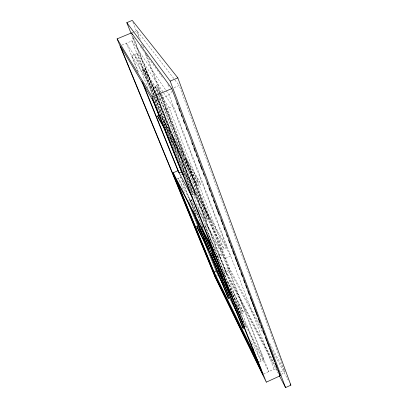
<?xml version="1.0" encoding="UTF-8"?>
<svg xmlns="http://www.w3.org/2000/svg" width="408" height="408" viewBox="0 0 408 408"><rect width="100%" height="100%" fill="white"/><g stroke="black" fill="none" stroke-linecap="round" stroke-linejoin="round"><path stroke-width="0.31" stroke-dasharray="2.04 1.53" d="M132.916 36.924L131.896 40.943L154.051 96.584M172.263 91.05L169.106 94.967L153.541 101.546M281.591 374.498L284.804 371.484L280.592 371.856M263.476 373.998L274.038 369.179L277.726 369.99M259.004 362.166L263.772 359.994L222.717 255.184L216.653 257.861M236.227 304.557L239.914 311.834L242.745 310.565L243.601 312.737L240.776 314.002L236.518 305.582M223.895 273.426L226.221 272.391L229.765 268.831L146.212 54.402M156.121 96.635L226.231 273.62L230.367 271.784L262.716 332.403M215.582 276.277L217.709 275.329M163.634 92.8L172.783 106.452L226.853 247.483L220.754 250.175L165.648 109.477L156.504 94.957M216.495 256.423L222.656 253.7L195.702 203.684M205.617 218.872L208.417 217.648L209.233 219.116L206.417 220.346L205.617 218.872L181.917 158.855L169.82 137.863L172.594 136.68L184.911 157.565L208.417 217.648M203.322 225.461L201.929 226.073L202.71 227.567M195.146 193.708L194.453 192.454L191.857 193.576L192.545 194.835L195.146 193.708L172.594 136.68M188.501 200.354L191.087 199.231L191.765 200.506L204.127 231.096M191.765 200.506L189.169 201.634L190.368 204.576M159.768 92.606L156.774 85.649L153.541 87.006L181.58 157.401L196.365 182.978L199.655 181.555L200.782 184.472L197.498 185.895L182.662 160.145L185.671 158.85L200.782 184.472M182.978 171.207L183.942 170.789L226.853 247.483M181.269 174.323L182.861 173.635M183.391 173.405L184.457 172.946L230.739 256.03L224.624 258.738L198.018 209.177M176.511 179.071L180.851 177.194M153.729 97.517L168.79 135.278L180.836 156.121L183.84 154.831L160.242 94.518M181.58 157.401L184.595 156.106L199.655 181.555M181.917 158.855L184.911 157.565M167.234 132.585L168.162 134.196L170.932 133.013L156.259 95.936M168.79 135.278L171.569 134.094L183.84 154.831M168.254 135.15L169.192 136.767L171.952 135.589L194.453 192.454M165.648 109.477L172.783 106.452M154.204 88.036L157.447 86.669M174.048 87.664L179.194 85.491L284.58 370.887M153.382 97.15L142.351 69.513L145.314 68.274L171.569 134.094M142.351 69.513L142.902 70.375L145.875 69.131M138.44 72.185L131.784 55.697L137.256 53.417L163.282 92.274M132.039 32.681L134.222 31.778M134.768 31.549L136.95 30.646L174.542 79.453M121.916 45.084L131.896 40.943L165.857 90.25M174.93 79.958L179.194 85.491M140.459 46.67L162.277 77.117M167.826 84.859L168.938 86.404M166.214 90.77L169.106 94.967L274.038 369.179M159.946 93.692L155.825 87.353L158.62 94.472M160.288 94.222L169.213 107.962L198.007 182.269L183.085 156.754L158.855 95.064M159.385 94.335L126.414 43.217L137.863 71.548M159.727 94.865L161.787 98.063L268.76 371.586L240.149 314.746M131.784 55.697L156.162 94.416M160.201 114.883L170.932 133.013M171.952 135.589L160.594 115.862M163.608 123.446L169.549 133.605L155.055 97.129M164.602 125.944L170.57 136.18L193.157 193.015L187.032 181.866M260.141 325.487L229.765 268.831L224.879 268.994L274.487 363.793M269.765 343.439L284.504 370.923M272.299 350.365L288.175 380.113M190.47 201.067L199.522 218.255M208.223 234.763L219.683 256.52L241.327 311.197L229.918 288.839M275.788 367.312L226.221 272.391L132.896 36.455M276.083 367.878L276.971 369.572M226.231 273.62L277.93 372.927M223.814 273.748L225.553 277.134L204.714 224.854L226.384 278.751L242.745 310.565M224.354 275.262L226.384 279.22L245.662 327.145L227.215 280.842L243.601 312.737M229.908 289.272L242.189 313.37L261.125 361.202L249.808 338.487M237.043 307.076L263.772 359.994M184.375 192.831L178.439 178.235L189.796 199.792L195.973 215.077M182.274 180.724L196.656 216.393M180.387 176.771L195.595 214.409M191.087 199.231L202.21 226.879M202.399 227.246L203.159 229.23M148.022 88.245L134.518 54.56L143.83 68.891L154.117 94.778M137.256 53.417L153.913 95.293M154.148 95.885L183.942 170.789M239.914 311.834L240.776 314.002M154.285 97.175L224.094 272.498L225.548 270.269L156.708 96.161M142.902 70.375L153.495 96.926M169.82 137.863L192.545 194.835M153.617 97.736L168.162 134.196M169.192 136.767L188.552 185.293M188.792 185.885L191.622 192.984M131.738 35.078L155.183 94.268M182.662 160.145L206.417 220.346M153.541 87.006L156.341 94.095M156.575 94.687L180.836 156.121M133.299 36.939L156.473 95.569M145.314 68.274L156.024 95.344M158.411 94.6L155.157 86.328L144.391 69.753L170.182 134.686L182.34 155.474L158.646 95.192M132.942 22.18L138.73 37.001M141.505 44.115L142.662 47.078M145.207 53.601L160.247 92.137M161.175 94.508L230.367 271.784M160.002 93.197L184.595 156.106M185.671 158.85L209.233 219.116M156.774 85.649L160.012 93.927M196.365 182.978L197.498 185.895M136.95 30.646L140.423 39.556M142.968 46.089L144.126 49.057M183.416 158.207L171.207 137.272L193.846 194.269L207.019 218.26L183.416 158.207M199.14 185.186L184.166 159.497L207.825 219.728L223.803 248.829L199.14 185.186"/><path stroke-width="0.61" d="M279.398 375.753L285.564 387.6L290.873 385.162L177.832 77.872L132.248 20.4L126.812 22.644L131.034 33.298M266.312 382.148L280.214 375.788L171.758 88.628L131.493 32.905L117.127 38.857L215.169 277.297L266.312 382.148L152.179 96.89L117.127 38.857M237.686 314.16L229.546 297.825L228.393 298.34L210.293 253.71L223.778 280.383L242.347 326.543L243.194 328.256L244.428 327.7M207.672 239.919L223.757 279.919L225.073 279.332L224.364 277.567M216.067 256.734L176.026 179.275L214.042 272.003L216.199 271.045L223.482 285.661M215.047 276.512L262.813 374.304L153.541 101.546L120.233 45.783L215.047 276.512L215.582 276.277L260.952 368.858M194.188 214.001L209.477 251.705L210.701 251.165L218.484 266.419M228.393 298.34L209.584 252.307L196.778 226.613L197.921 226.114L204.24 238.501M215.582 276.277L173.13 172.783L177.939 170.712L192.081 196.962M183.36 175.18L181.524 171.834L179.102 172.875L142.724 82.783M165.454 130.29L158.61 118.412L157.631 115.974L158.916 115.428L160.482 118.101M126.812 22.644L170.177 81.095L177.832 77.872M152.179 96.89L171.758 88.628M157.631 115.974L163.827 126.694M290.272 384.04L290.873 385.162M277.726 369.99L278.791 372.02M278.74 372.963L280.214 375.788M173.13 172.783L213.568 250.772M198.992 228.608L202.445 235.385M211.512 253.174L213.823 257.708M214.399 258.84L215.842 261.671M196.778 226.613L208.769 250.303L193.035 211.517M209.477 251.705L222.936 278.297L206.887 238.394M223.757 279.919L231.127 294.474M231.979 296.601L224.599 282.005L243.194 328.256M214.042 272.003L258.473 362.406M188.414 202.756L197.921 226.114M202.776 238.053L216.199 271.045M200.705 226.409L210.701 251.165M216.255 264.925L229.546 297.825M201.909 229.775L209.748 249.181M218.142 269.948L228.801 296.335M141.918 81.585L178.373 171.783M241.934 321.06L242.643 322.835M243.586 325.196L244.295 326.966M250.91 343.505L251.619 345.275M252.567 347.642L253.276 349.411M215.414 255.204L216.357 257.555M217.061 259.325L218.948 264.032M219.417 265.21L220.595 268.153M221.065 269.326L222.243 272.269M222.717 273.447L223.895 276.389M230.596 293.138L233.646 300.752M234.115 301.925L235.289 304.853M235.758 306.025L236.926 308.953M237.395 310.126L238.568 313.053M239.037 314.226L243.025 324.187M243.494 325.355L244.198 327.114M152.046 98.292L158.916 115.428M162.716 124.904L181.524 171.834M131.493 32.905L132.192 34.68M176.771 102.969L177.444 104.759M178.801 108.334L179.928 111.313M181.279 114.888L181.953 116.678M183.304 120.253L184.431 123.236M186.237 128.005L186.91 129.79M191.867 142.902L192.545 144.692M193.897 148.267L195.024 151.246M196.376 154.826L197.054 156.611M198.405 160.186L199.532 163.169M200.435 165.551L202.011 169.723M203.363 173.298L204.041 175.088M206.968 182.835L207.641 184.625M208.998 188.2L210.125 191.179M211.477 194.759L212.15 196.544M213.501 200.119L214.628 203.102M215.531 205.484L217.107 209.656M217.561 210.849L219.137 215.021M220.937 219.79L221.615 221.58M222.064 222.768L222.743 224.558M223.87 227.536L224.772 229.923M226.573 234.692L227.251 236.477M228.602 240.057L229.73 243.035M230.632 245.417L231.754 248.401M232.657 250.782L234.233 254.954M235.136 257.341L236.716 261.513M237.165 262.706L238.741 266.878M239.195 268.066L239.868 269.856M240.995 272.835L242.347 276.415M243.698 279.99L244.826 282.968M245.728 285.355L246.855 288.334M247.758 290.715L249.334 294.887M250.237 297.274L251.812 301.446M252.261 302.639L253.842 306.811M254.291 307.999L257.448 316.348M258.121 318.133L259.927 322.901M260.824 325.288L261.951 328.267M262.854 330.648L264.43 334.825M265.333 337.207L266.914 341.379M267.362 342.572L268.938 346.744M269.392 347.937L274.574 361.646M275.247 363.431L277.052 368.2M170.177 81.095L285.564 387.6"/></g></svg>
